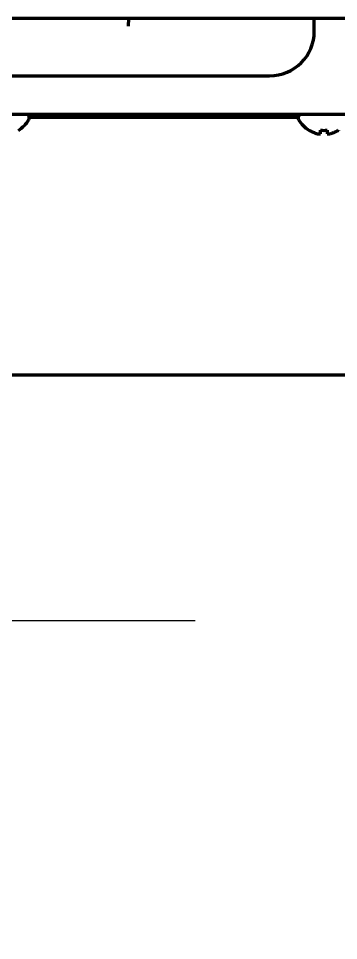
# Model space of a CAD drawing. Header units: inches. Extents: x -3077 to 7201, y 316 to 5463.
# Drawn here: x 3122.2 to 3172.2, y 1954.8 to 2098.8 of the extents above; entities that cross this region are included whole.
import ezdxf

# ---------------------------------------------------------------- set-up
doc = ezdxf.new("R2010")
doc.units = ezdxf.units.IN

# ---------------------------------------------------------------- blocks, each defined once
blk = doc.blocks.new('A$C773D0E90')
at = {"color": 4}
for p, q in [((0, 50), (0, -50)), ((-50, 0), (50, 0))]:
    blk.add_line(p, q, dxfattribs=at)

msp = doc.modelspace()

# ---------------------------------------------------------------- linework, layer by layer
at = {"linetype": 'Continuous', "lineweight": 70}
for p, q in [((3539.65, 2098.76), (2992.05, 2098.76)), ((3139.33, 2098.76), (3139.3, 2097.56)), ((3168.35, 2096.78), (3168.35, 2098.76)), ((2907.33, 2089.81), (3161.38, 2089.81)), ((3632.25, 2083.76), (2897.45, 2083.76)), ((3123.85, 2083.36), (3165.85, 2083.36)), ((3123.85, 2083.16), (3123.85, 2083.36)), ((3165.85, 2083.36), (3165.85, 2083.16)), ((3167.55, 2081.28), (3167.55, 2081.31)), ((3172.15, 2081.31), (3172.15, 2081.28)), ((3221.85, 2043.06), (2971.85, 2043.06))]:
    msp.add_line(p, q, dxfattribs=at)
for centre, radius, start, end in [((3123.45, 2083.36), 0.4, 0, 90), ((3166.25, 2083.36), 0.4, 90, 180), ((3119.65, 2085.38), 4.8, 301.3727, 329.6988), ((3123.45, 2083.16), 0.4, 329.6988, 0), ((3166.25, 2083.16), 0.4, 180, 210.3012), ((3170.05, 2085.38), 4.8, 210.3012, 238.6273)]:
    msp.add_arc(centre, radius, start, end, dxfattribs=at)
msp.add_ellipse((3161.33, 2096.83), major_axis=(4.99, -4.99), ratio=0.992433, start_param=5.501585, end_param=7.064785, dxfattribs=at)
for points in [[(3167.55, 2081.31), (3167.76, 2081.19), (3167.96, 2081.08), (3168.29, 2080.94), (3168.4, 2080.9), (3168.62, 2080.82), (3168.74, 2080.79), (3168.85, 2080.76)], [(3170.35, 2081.31), (3170.35, 2081.19), (3170.35, 2081.08), (3170.35, 2080.94), (3170.35, 2080.9), (3170.35, 2080.82), (3170.35, 2080.79), (3170.35, 2080.76)]]:
    msp.add_open_spline(points, degree=3, knots=[0, 0, 0, 0, 0.5, 0.5, 0.75, 0.75, 1, 1, 1, 1], dxfattribs=at)
for points in [[(3169.35, 2080.76), (3169.35, 2080.77), (3169.35, 2080.8), (3169.35, 2080.85), (3169.35, 2080.91), (3169.35, 2080.97), (3169.35, 2081.04), (3169.35, 2081.11), (3169.35, 2081.2), (3169.35, 2081.27), (3169.35, 2081.31)], [(3169.35, 2081.31), (3169.52, 2081.29), (3169.85, 2081.27), (3170.19, 2081.29), (3170.35, 2081.31)], [(3170.85, 2080.76), (3170.91, 2080.77), (3171.01, 2080.8), (3171.18, 2080.85), (3171.34, 2080.91), (3171.49, 2080.97), (3171.64, 2081.04), (3171.8, 2081.11), (3171.96, 2081.2), (3172.09, 2081.27), (3172.15, 2081.31)], [(3168.85, 2080.76), (3168.88, 2080.76), (3168.92, 2080.75), (3168.99, 2080.75), (3169.07, 2080.74), (3169.14, 2080.74), (3169.21, 2080.75), (3169.28, 2080.75), (3169.33, 2080.76), (3169.35, 2080.76)], [(3170.35, 2080.76), (3170.38, 2080.76), (3170.43, 2080.75), (3170.5, 2080.75), (3170.57, 2080.74), (3170.65, 2080.74), (3170.71, 2080.75), (3170.78, 2080.75), (3170.83, 2080.76), (3170.85, 2080.76)]]:
    msp.add_open_spline(points, degree=3, dxfattribs=at)

# ---------------------------------------------------------------- block references
msp.add_blockref('A$C773D0E90', (3099.75, 2004.76))

doc.saveas('drawing.dxf')
